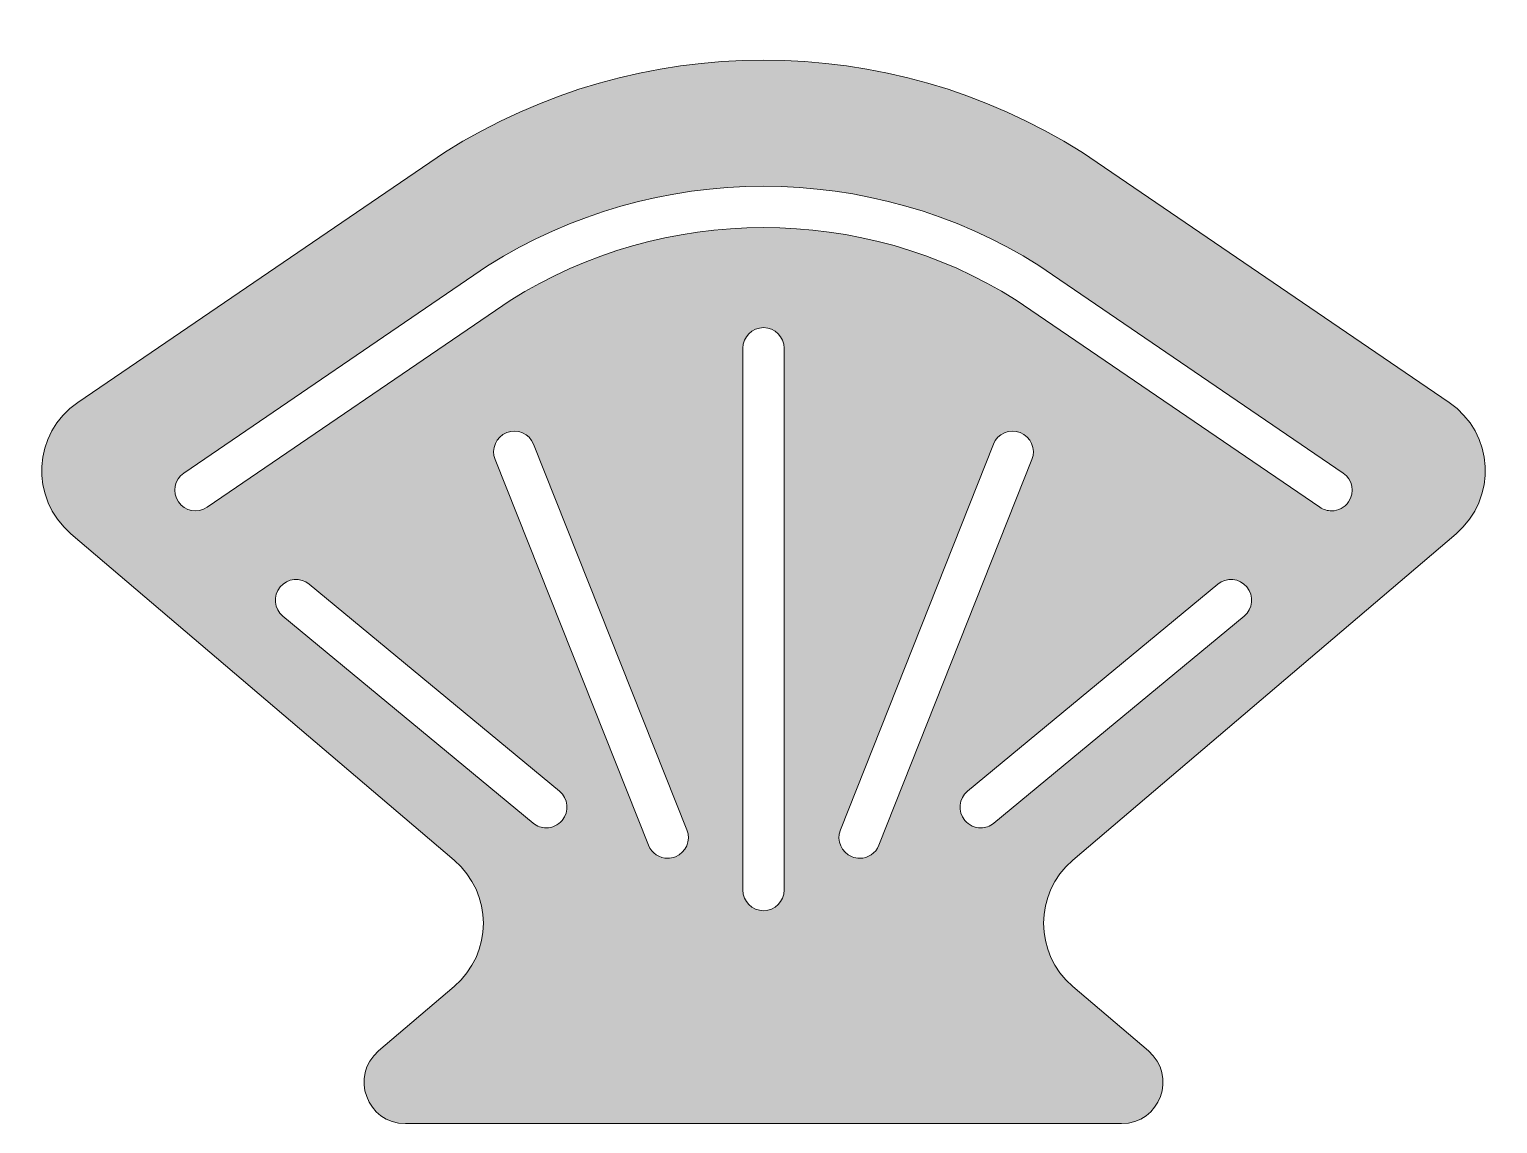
# Model space of a CAD drawing. Header units: inches. Extents: x 11.8 to 87.3, y 47.7 to 103.9.
import ezdxf

# ---------------------------------------------------------------- set-up
doc = ezdxf.new("R2010")
doc.units = ezdxf.units.IN
doc.header["$MEASUREMENT"] = 0
doc.layers.add('Layer 1', color=7, linetype='Continuous')

msp = doc.modelspace()

# ---------------------------------------------------------------- hatches: boundary and pattern name
at = {"layer": 'Layer 1', "true_color": 0xffffff}
h = msp.add_hatch(color=7, dxfattribs=at)
h.dxf.hatch_style = 2
edge = h.paths.add_edge_path()
edge.add_spline(control_points=[(85.116, 77.981), (87.252, 79.801), (87.074, 83.156), (84.755, 84.736), (84.755, 84.736), (65.92, 97.585), (65.92, 97.585), (55.911, 103.906), (43.159, 103.906), (33.15, 97.585), (33.15, 97.585), (14.316, 84.737), (14.316, 84.737), (11.999, 83.156), (11.82, 79.802), (13.956, 77.982), (13.956, 77.982), (33.648, 61.208), (33.648, 61.208), (35.643, 59.51), (35.643, 56.429), (33.648, 54.73), (33.648, 54.73), (29.765, 51.421), (29.765, 51.421), (28.26, 50.139), (29.167, 47.675), (31.145, 47.675), (31.145, 47.675), (67.927, 47.675), (67.927, 47.675), (69.904, 47.675), (70.814, 50.139), (69.307, 51.421), (69.307, 51.421), (65.423, 54.73), (65.423, 54.73), (63.428, 56.428), (63.428, 59.509), (65.423, 61.208), (65.423, 61.208), (85.116, 77.981), (85.116, 77.981)], knot_values=[0, 0, 0, 0, 1, 1, 1, 2, 2, 2, 3, 3, 3, 4, 4, 4, 5, 5, 5, 6, 6, 6, 7, 7, 7, 8, 8, 8, 9, 9, 9, 10, 10, 10, 11, 11, 11, 12, 12, 12, 13, 13, 13, 14, 14, 14, 14], degree=3, periodic=1)
edge = h.paths.add_edge_path()
edge.add_spline(control_points=[(19.474, 79.628), (19.142, 80.113), (19.268, 80.774), (19.752, 81.107), (19.752, 81.107), (35.358, 91.754), (35.358, 91.754), (43.983, 97.203), (55.087, 97.203), (63.682, 91.775), (63.682, 91.775), (79.32, 81.107), (79.32, 81.107), (79.805, 80.774), (79.929, 80.113), (79.598, 79.628), (79.394, 79.326), (79.06, 79.162), (78.721, 79.162), (78.514, 79.162), (78.305, 79.223), (78.12, 79.348), (78.12, 79.348), (62.514, 89.996), (62.514, 89.996), (54.642, 94.967), (44.428, 94.967), (36.527, 89.975), (36.527, 89.975), (20.951, 79.348), (20.951, 79.348), (20.466, 79.018), (19.804, 79.143), (19.474, 79.628)], knot_values=[0, 0, 0, 0, 1, 1, 1, 2, 2, 2, 3, 3, 3, 4, 4, 4, 5, 5, 5, 6, 6, 6, 7, 7, 7, 8, 8, 8, 9, 9, 9, 10, 10, 10, 11, 11, 11, 11], degree=3, periodic=1)
edge = h.paths.add_edge_path()
edge.add_spline(control_points=[(39.195, 63.258), (38.986, 63.005), (38.681, 62.872), (38.376, 62.872), (38.137, 62.872), (37.896, 62.952), (37.699, 63.117), (37.699, 63.117), (24.846, 73.753), (24.846, 73.753), (24.392, 74.128), (24.328, 74.799), (24.703, 75.252), (25.078, 75.704), (25.748, 75.769), (26.201, 75.393), (26.201, 75.393), (39.054, 64.756), (39.054, 64.756), (39.508, 64.383), (39.57, 63.711), (39.195, 63.258)], knot_values=[0, 0, 0, 0, 1, 1, 1, 2, 2, 2, 3, 3, 3, 4, 4, 4, 5, 5, 5, 6, 6, 6, 7, 7, 7, 7], degree=3, periodic=1)
edge = h.paths.add_edge_path()
edge.add_spline(control_points=[(45.011, 61.385), (44.881, 61.335), (44.747, 61.312), (44.617, 61.312), (44.194, 61.312), (43.794, 61.565), (43.629, 61.983), (43.629, 61.983), (35.748, 81.804), (35.748, 81.804), (35.532, 82.35), (35.798, 82.97), (36.343, 83.186), (36.889, 83.401), (37.508, 83.136), (37.724, 82.589), (37.724, 82.589), (45.604, 62.768), (45.604, 62.768), (45.821, 62.223), (45.555, 61.604), (45.011, 61.385)], knot_values=[0, 0, 0, 0, 1, 1, 1, 2, 2, 2, 3, 3, 3, 4, 4, 4, 5, 5, 5, 6, 6, 6, 7, 7, 7, 7], degree=3, periodic=1)
edge = h.paths.add_edge_path()
edge.add_spline(control_points=[(50.599, 59.681), (50.599, 59.093), (50.123, 58.617), (49.536, 58.617), (48.95, 58.617), (48.474, 59.094), (48.474, 59.681), (48.474, 59.681), (48.474, 87.516), (48.474, 87.516), (48.474, 88.103), (48.95, 88.579), (49.536, 88.579), (50.124, 88.579), (50.599, 88.103), (50.599, 87.516), (50.599, 87.516), (50.599, 59.681), (50.599, 59.681)], knot_values=[0, 0, 0, 0, 1, 1, 1, 2, 2, 2, 3, 3, 3, 4, 4, 4, 5, 5, 5, 6, 6, 6, 6], degree=3, periodic=1)
edge = h.paths.add_edge_path()
edge.add_spline(control_points=[(54.479, 61.312), (54.349, 61.312), (54.214, 61.335), (54.085, 61.385), (53.54, 61.604), (53.273, 62.221), (53.489, 62.765), (53.489, 62.765), (61.345, 82.589), (61.345, 82.589), (61.563, 83.135), (62.184, 83.401), (62.728, 83.186), (63.273, 82.97), (63.54, 82.351), (63.325, 81.806), (63.325, 81.806), (55.467, 61.983), (55.467, 61.983), (55.302, 61.564), (54.901, 61.312), (54.479, 61.312)], knot_values=[0, 0, 0, 0, 1, 1, 1, 2, 2, 2, 3, 3, 3, 4, 4, 4, 5, 5, 5, 6, 6, 6, 7, 7, 7, 7], degree=3, periodic=1)
edge = h.paths.add_edge_path()
edge.add_spline(control_points=[(61.375, 63.117), (61.174, 62.952), (60.936, 62.872), (60.696, 62.872), (60.388, 62.872), (60.087, 63.003), (59.875, 63.258), (59.503, 63.711), (59.564, 64.383), (60.017, 64.756), (60.017, 64.756), (72.87, 75.393), (72.87, 75.393), (73.323, 75.769), (73.991, 75.705), (74.367, 75.252), (74.743, 74.799), (74.679, 74.128), (74.226, 73.753), (74.226, 73.753), (61.375, 63.117), (61.375, 63.117)], knot_values=[0, 0, 0, 0, 1, 1, 1, 2, 2, 2, 3, 3, 3, 4, 4, 4, 5, 5, 5, 6, 6, 6, 7, 7, 7, 7], degree=3, periodic=1)

# ---------------------------------------------------------------- linework, layer by layer
at = {"layer": 'Layer 1', "lineweight": 0}
for points, knots in [([(85.116, 77.981), (87.252, 79.801), (87.074, 83.156), (84.755, 84.736), (84.755, 84.736), (65.92, 97.585), (65.92, 97.585), (55.911, 103.906), (43.159, 103.906), (33.15, 97.585), (33.15, 97.585), (14.316, 84.737), (14.316, 84.737), (11.999, 83.156), (11.82, 79.802), (13.956, 77.982), (13.956, 77.982), (33.648, 61.208), (33.648, 61.208), (35.643, 59.51), (35.643, 56.429), (33.648, 54.73), (33.648, 54.73), (29.765, 51.421), (29.765, 51.421), (28.26, 50.139), (29.167, 47.675), (31.145, 47.675), (31.145, 47.675), (67.927, 47.675), (67.927, 47.675), (69.904, 47.675), (70.814, 50.139), (69.307, 51.421), (69.307, 51.421), (65.423, 54.73), (65.423, 54.73), (63.428, 56.428), (63.428, 59.509), (65.423, 61.208), (65.423, 61.208), (85.116, 77.981), (85.116, 77.981)], [0, 0, 0, 0, 1, 1, 1, 2, 2, 2, 3, 3, 3, 4, 4, 4, 5, 5, 5, 6, 6, 6, 7, 7, 7, 8, 8, 8, 9, 9, 9, 10, 10, 10, 11, 11, 11, 12, 12, 12, 13, 13, 13, 14, 14, 14, 14]), ([(19.474, 79.628), (19.142, 80.113), (19.268, 80.774), (19.752, 81.107), (19.752, 81.107), (35.358, 91.754), (35.358, 91.754), (43.983, 97.203), (55.087, 97.203), (63.682, 91.775), (63.682, 91.775), (79.32, 81.107), (79.32, 81.107), (79.805, 80.774), (79.929, 80.113), (79.598, 79.628), (79.394, 79.326), (79.06, 79.162), (78.721, 79.162), (78.514, 79.162), (78.305, 79.223), (78.12, 79.348), (78.12, 79.348), (62.514, 89.996), (62.514, 89.996), (54.642, 94.967), (44.428, 94.967), (36.527, 89.975), (36.527, 89.975), (20.951, 79.348), (20.951, 79.348), (20.466, 79.018), (19.804, 79.143), (19.474, 79.628)], [0, 0, 0, 0, 1, 1, 1, 2, 2, 2, 3, 3, 3, 4, 4, 4, 5, 5, 5, 6, 6, 6, 7, 7, 7, 8, 8, 8, 9, 9, 9, 10, 10, 10, 11, 11, 11, 11]), ([(50.599, 59.681), (50.599, 59.093), (50.123, 58.617), (49.536, 58.617), (48.95, 58.617), (48.474, 59.094), (48.474, 59.681), (48.474, 59.681), (48.474, 87.516), (48.474, 87.516), (48.474, 88.103), (48.95, 88.579), (49.536, 88.579), (50.124, 88.579), (50.599, 88.103), (50.599, 87.516), (50.599, 87.516), (50.599, 59.681), (50.599, 59.681)], [0, 0, 0, 0, 1, 1, 1, 2, 2, 2, 3, 3, 3, 4, 4, 4, 5, 5, 5, 6, 6, 6, 6]), ([(45.011, 61.385), (44.881, 61.335), (44.747, 61.312), (44.617, 61.312), (44.194, 61.312), (43.794, 61.565), (43.629, 61.983), (43.629, 61.983), (35.748, 81.804), (35.748, 81.804), (35.532, 82.35), (35.798, 82.97), (36.343, 83.186), (36.889, 83.401), (37.508, 83.136), (37.724, 82.589), (37.724, 82.589), (45.604, 62.768), (45.604, 62.768), (45.821, 62.223), (45.555, 61.604), (45.011, 61.385)], [0, 0, 0, 0, 1, 1, 1, 2, 2, 2, 3, 3, 3, 4, 4, 4, 5, 5, 5, 6, 6, 6, 7, 7, 7, 7]), ([(54.479, 61.312), (54.349, 61.312), (54.214, 61.335), (54.085, 61.385), (53.54, 61.604), (53.273, 62.221), (53.489, 62.765), (53.489, 62.765), (61.345, 82.589), (61.345, 82.589), (61.563, 83.135), (62.184, 83.401), (62.728, 83.186), (63.273, 82.97), (63.54, 82.351), (63.325, 81.806), (63.325, 81.806), (55.467, 61.983), (55.467, 61.983), (55.302, 61.564), (54.901, 61.312), (54.479, 61.312)], [0, 0, 0, 0, 1, 1, 1, 2, 2, 2, 3, 3, 3, 4, 4, 4, 5, 5, 5, 6, 6, 6, 7, 7, 7, 7]), ([(39.195, 63.258), (38.986, 63.005), (38.681, 62.872), (38.376, 62.872), (38.137, 62.872), (37.896, 62.952), (37.699, 63.117), (37.699, 63.117), (24.846, 73.753), (24.846, 73.753), (24.392, 74.128), (24.328, 74.799), (24.703, 75.252), (25.078, 75.704), (25.748, 75.769), (26.201, 75.393), (26.201, 75.393), (39.054, 64.756), (39.054, 64.756), (39.508, 64.383), (39.57, 63.711), (39.195, 63.258)], [0, 0, 0, 0, 1, 1, 1, 2, 2, 2, 3, 3, 3, 4, 4, 4, 5, 5, 5, 6, 6, 6, 7, 7, 7, 7]), ([(61.375, 63.117), (61.174, 62.952), (60.936, 62.872), (60.696, 62.872), (60.388, 62.872), (60.087, 63.003), (59.875, 63.258), (59.503, 63.711), (59.564, 64.383), (60.017, 64.756), (60.017, 64.756), (72.87, 75.393), (72.87, 75.393), (73.323, 75.769), (73.991, 75.705), (74.367, 75.252), (74.743, 74.799), (74.679, 74.128), (74.226, 73.753), (74.226, 73.753), (61.375, 63.117), (61.375, 63.117)], [0, 0, 0, 0, 1, 1, 1, 2, 2, 2, 3, 3, 3, 4, 4, 4, 5, 5, 5, 6, 6, 6, 7, 7, 7, 7])]:
    msp.add_open_spline(points, degree=3, knots=knots, dxfattribs=at)

doc.saveas('drawing.dxf')
